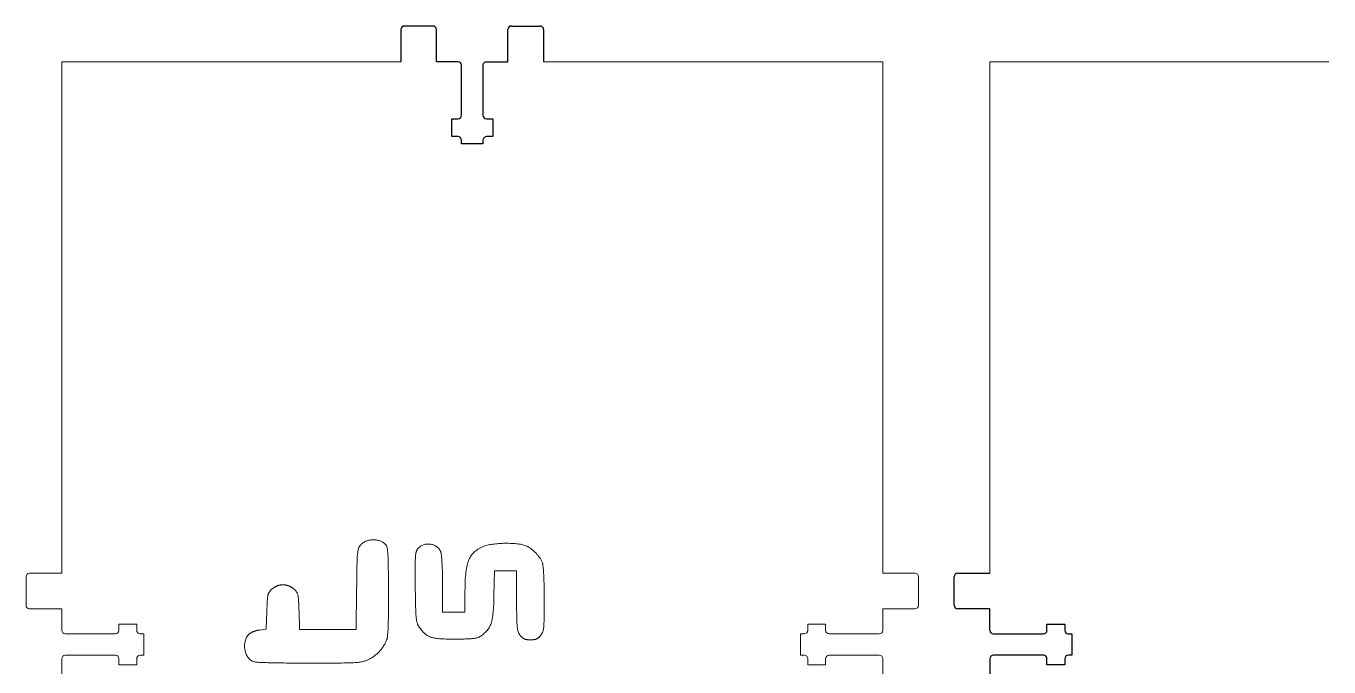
# Model space of a CAD drawing. Header units: millimetres. Extents: x -3 to 1890, y 0 to 300.
# Drawn here: x -2.5 to 180, y 207.7 to 297.5 of the extents above; entities that cross this region are included whole.
import ezdxf

# ---------------------------------------------------------------- set-up
doc = ezdxf.new("R2010")
doc.units = ezdxf.units.MM
doc.layers.get('0').update_dxf_attribs({"linetype": 'CONTINUOUS', "lineweight": 25, "true_color": 0x000000})
doc.layers.add('Etch', color=1, linetype='CONTINUOUS', lineweight=0, true_color=0xff0000)
doc.layers.add('Front', color=7, linetype='CONTINUOUS', lineweight=0, true_color=0x000000)

# ---------------------------------------------------------------- blocks, each defined once
blk = doc.blocks.new('tabs-with-bolt-20')
for p, q in [((-1.5, 11.5), (1.5, 11.5)), ((-1.5, 11), (-1.5, 11.5)), ((1.5, 11.5), (1.5, 11)), ((-2.86, 10.5), (-2, 10.5)), ((-2.86, 8), (-2.86, 10.5)), ((2, 10.5), (2.86, 10.5)), ((2.86, 10.5), (2.86, 8)), ((-2, 8), (-2.86, 8)), ((-1.5, 0.5), (-1.5, 7.5)), ((1.5, 7.5), (1.5, 0.5)), ((2.86, 8), (2, 8)), ((-10, -4.5), (-10, 0)), ((-5, 0), (-5, -4.5)), ((-2, 0), (-5, 0)), ((2, 0), (5, 0)), ((5, 0), (5, -4.5)), ((10, -4.5), (10, 0)), ((-5.5, -5), (-9.5, -5)), ((5.5, -5), (9.5, -5))]:
    blk.add_line(p, q)
for centre, start, end in [((-2, 11), 270, 0), ((2, 11), 180, 270), ((-2, 7.5), 360, 90), ((2, 7.5), 90, 180), ((-2, 0.5), 270, 0), ((2, 0.5), 180, 270), ((-9.5, -4.5), 180, 270), ((-5.5, -4.5), 270, 0), ((5.5, -4.5), 180, 270), ((9.5, -4.5), 270, 0)]:
    blk.add_arc(centre, 0.5, start, end)

msp = doc.modelspace()

# ---------------------------------------------------------------- linework, layer by layer
for p, q in [((128, 220.83), (132.5, 220.83)), ((127.5, 216.33), (127.5, 220.33)), ((132.5, 215.83), (128, 215.83)), ((132.5, 212.83), (132.5, 215.83)), ((140.5, 213.69), (143, 213.69)), ((140.5, 212.83), (140.5, 213.69)), ((143, 213.69), (143, 212.83)), ((133, 212.33), (140, 212.33)), ((143.5, 212.33), (144, 212.33)), ((144, 212.33), (144, 209.33)), ((132.5, 208.83), (132.5, 205.83)), ((140, 209.33), (133, 209.33)), ((140.5, 207.97), (140.5, 208.83)), ((143, 208.83), (143, 207.97)), ((144, 209.33), (143.5, 209.33)), ((143, 207.97), (140.5, 207.97))]:
    msp.add_line(p, q)
for centre, start, end in [((128, 220.33), 90, 180), ((128, 216.33), 180, 270), ((133, 212.83), 180, 270), ((140, 212.83), 270, 0), ((143.5, 212.83), 180, 270), ((133, 208.83), 90, 180), ((140, 208.83), 0, 90), ((143.5, 208.83), 90, 180)]:
    msp.add_arc(centre, 0.5, start, end)
at = {"layer": 'Etch'}
for p, q in [((44.14, 224.47), (44.18, 224.54)), ((44.18, 224.54), (44.22, 224.59)), ((44.22, 224.59), (44.26, 224.65)), ((44.26, 224.65), (44.3, 224.71)), ((44.3, 224.71), (44.35, 224.76)), ((44.35, 224.76), (44.4, 224.82)), ((44.4, 224.82), (44.46, 224.88)), ((44.46, 224.88), (44.53, 224.95)), ((44.53, 224.95), (44.61, 225.02)), ((44.61, 225.02), (44.69, 225.08)), ((44.69, 225.08), (44.78, 225.14)), ((44.78, 225.14), (44.87, 225.2)), ((44.87, 225.2), (44.97, 225.25)), ((44.97, 225.25), (45.07, 225.3)), ((45.07, 225.3), (45.17, 225.34)), ((45.17, 225.34), (45.28, 225.38)), ((45.28, 225.38), (45.38, 225.41)), ((45.38, 225.41), (45.49, 225.44)), ((45.49, 225.44), (45.6, 225.47)), ((45.6, 225.47), (45.72, 225.48)), ((45.72, 225.48), (45.83, 225.5)), ((45.83, 225.5), (45.95, 225.51)), ((45.95, 225.51), (46.06, 225.52)), ((46.06, 225.52), (46.18, 225.52)), ((46.18, 225.52), (46.29, 225.51)), ((46.29, 225.51), (46.41, 225.51)), ((46.41, 225.51), (46.52, 225.49)), ((46.52, 225.49), (46.64, 225.48)), ((46.64, 225.48), (46.75, 225.45)), ((46.75, 225.45), (46.86, 225.43)), ((46.86, 225.43), (46.97, 225.39)), ((46.97, 225.39), (47.08, 225.36)), ((47.08, 225.36), (47.18, 225.32)), ((47.18, 225.32), (47.28, 225.27)), ((47.28, 225.27), (47.38, 225.22)), ((47.38, 225.22), (47.47, 225.16)), ((47.47, 225.16), (47.56, 225.1)), ((47.56, 225.1), (47.65, 225.04)), ((47.65, 225.04), (47.7, 224.99)), ((47.7, 224.99), (47.75, 224.95)), ((47.75, 224.95), (47.8, 224.91)), ((47.8, 224.91), (47.84, 224.87)), ((47.84, 224.87), (47.88, 224.82)), ((47.88, 224.82), (47.92, 224.77)), ((47.92, 224.77), (47.96, 224.72)), ((47.96, 224.72), (47.99, 224.66)), ((47.99, 224.66), (48.02, 224.59)), ((48.02, 224.59), (48.04, 224.51)), ((48.04, 224.51), (48.07, 224.42)), ((52.55, 224.45), (52.64, 224.53)), ((52.64, 224.53), (52.74, 224.61)), ((52.74, 224.61), (52.85, 224.67)), ((52.85, 224.67), (52.96, 224.73)), ((52.96, 224.73), (53.07, 224.78)), ((53.07, 224.78), (53.19, 224.82)), ((53.19, 224.82), (53.31, 224.86)), ((53.31, 224.86), (53.43, 224.88)), ((53.43, 224.88), (53.55, 224.9)), ((53.55, 224.9), (53.68, 224.91)), ((53.68, 224.91), (53.81, 224.92)), ((53.81, 224.92), (53.93, 224.92)), ((53.93, 224.92), (54.06, 224.91)), ((54.06, 224.91), (54.18, 224.89)), ((54.18, 224.89), (54.31, 224.86)), ((54.31, 224.86), (54.43, 224.83)), ((54.43, 224.83), (54.55, 224.79)), ((54.55, 224.79), (54.67, 224.75)), ((54.67, 224.75), (54.78, 224.69)), ((54.78, 224.69), (54.89, 224.63)), ((54.89, 224.63), (55, 224.57)), ((55, 224.57), (55.1, 224.49)), ((55.1, 224.49), (55.19, 224.41)), ((61.32, 224.47), (61.51, 224.56)), ((61.51, 224.56), (61.63, 224.61)), ((61.63, 224.61), (61.77, 224.66)), ((61.77, 224.66), (61.92, 224.71)), ((61.92, 224.71), (62.09, 224.75)), ((62.09, 224.75), (62.26, 224.79)), ((62.26, 224.79), (62.44, 224.83)), ((62.44, 224.83), (62.64, 224.86)), ((62.64, 224.86), (62.84, 224.89)), ((62.84, 224.89), (63.05, 224.92)), ((63.05, 224.92), (63.26, 224.94)), ((63.26, 224.94), (63.48, 224.96)), ((63.48, 224.96), (63.71, 224.98)), ((63.71, 224.98), (63.94, 225)), ((63.94, 225), (64.17, 225.01)), ((64.17, 225.01), (64.4, 225.02)), ((64.4, 225.02), (64.63, 225.02)), ((64.63, 225.02), (64.86, 225.02)), ((64.86, 225.02), (65.09, 225.02)), ((65.09, 225.02), (65.32, 225.01)), ((65.32, 225.01), (65.54, 225.01)), ((65.54, 225.01), (65.76, 224.99)), ((65.76, 224.99), (65.98, 224.98)), ((65.98, 224.98), (66.18, 224.96)), ((66.18, 224.96), (66.38, 224.94)), ((66.38, 224.94), (66.58, 224.91)), ((66.58, 224.91), (66.76, 224.88)), ((66.76, 224.88), (66.93, 224.85)), ((66.93, 224.85), (67.09, 224.81)), ((67.09, 224.81), (67.24, 224.77)), ((67.24, 224.77), (67.38, 224.73)), ((67.38, 224.73), (67.5, 224.68)), ((67.5, 224.68), (67.59, 224.64)), ((67.59, 224.64), (67.68, 224.6)), ((67.68, 224.6), (67.77, 224.55)), ((67.77, 224.55), (67.87, 224.5)), ((67.87, 224.5), (67.96, 224.44)), ((43.87, 222.49), (43.88, 222.74)), ((43.88, 222.74), (43.89, 222.97)), ((43.89, 222.97), (43.9, 223.17)), ((43.9, 223.17), (43.91, 223.36)), ((43.91, 223.36), (43.93, 223.53)), ((43.93, 223.53), (43.95, 223.68)), ((43.95, 223.68), (43.96, 223.82)), ((43.96, 223.82), (43.98, 223.94)), ((43.98, 223.94), (44, 224.06)), ((44, 224.06), (44.03, 224.16)), ((44.03, 224.16), (44.05, 224.25)), ((44.05, 224.25), (44.08, 224.33)), ((44.08, 224.33), (44.11, 224.4)), ((44.11, 224.4), (44.14, 224.47)), ((48.07, 224.42), (48.09, 224.33)), ((48.09, 224.33), (48.11, 224.21)), ((48.11, 224.21), (48.13, 224.09)), ((48.13, 224.09), (48.15, 223.94)), ((48.15, 223.94), (48.16, 223.78)), ((48.16, 223.78), (48.18, 223.61)), ((48.18, 223.61), (48.19, 223.41)), ((48.19, 223.41), (48.2, 223.19)), ((48.2, 223.19), (48.21, 222.95)), ((48.21, 222.95), (48.22, 222.69)), ((48.22, 222.69), (48.22, 222.4)), ((52.01, 222.55), (52.02, 222.71)), ((52.02, 222.71), (52.03, 222.86)), ((52.03, 223.01), (52.05, 223.14)), ((52.03, 222.86), (52.03, 223.01)), ((52.05, 223.14), (52.06, 223.26)), ((52.06, 223.26), (52.07, 223.38)), ((52.07, 223.38), (52.08, 223.48)), ((52.08, 223.48), (52.1, 223.58)), ((52.1, 223.58), (52.12, 223.67)), ((52.12, 223.67), (52.13, 223.75)), ((52.13, 223.75), (52.15, 223.82)), ((52.15, 223.82), (52.17, 223.89)), ((52.17, 223.89), (52.2, 223.95)), ((52.2, 223.95), (52.22, 224.01)), ((52.22, 224.01), (52.25, 224.07)), ((52.25, 224.07), (52.27, 224.11)), ((52.27, 224.11), (52.3, 224.16)), ((52.3, 224.16), (52.38, 224.27)), ((52.38, 224.27), (52.46, 224.36)), ((52.46, 224.36), (52.55, 224.45)), ((55.19, 224.41), (55.28, 224.32)), ((55.28, 224.32), (55.36, 224.23)), ((55.36, 224.23), (55.43, 224.12)), ((55.43, 224.12), (55.5, 224.02)), ((55.5, 224.02), (55.56, 223.9)), ((55.56, 223.9), (55.58, 223.86)), ((55.58, 223.86), (55.59, 223.81)), ((55.59, 223.81), (55.61, 223.75)), ((55.61, 223.75), (55.62, 223.69)), ((55.62, 223.69), (55.64, 223.62)), ((55.64, 223.62), (55.65, 223.53)), ((55.65, 223.53), (55.66, 223.45)), ((55.66, 223.45), (55.68, 223.35)), ((55.68, 223.35), (55.69, 223.24)), ((55.69, 223.24), (55.7, 223.13)), ((55.7, 223.13), (55.71, 223.01)), ((55.71, 223.01), (55.72, 222.89)), ((55.72, 222.89), (55.73, 222.75)), ((55.73, 222.75), (55.74, 222.61)), ((59.46, 222.54), (59.53, 222.72)), ((59.53, 222.72), (59.61, 222.89)), ((59.61, 222.89), (59.69, 223.05)), ((59.69, 223.05), (59.79, 223.21)), ((59.79, 223.21), (59.89, 223.35)), ((59.89, 223.35), (59.99, 223.49)), ((59.99, 223.49), (60.11, 223.62)), ((60.11, 223.62), (60.23, 223.74)), ((60.23, 223.74), (60.36, 223.86)), ((60.36, 223.86), (60.5, 223.97)), ((60.5, 223.97), (60.65, 224.08)), ((60.65, 224.08), (60.8, 224.18)), ((60.8, 224.18), (60.96, 224.28)), ((60.96, 224.28), (61.14, 224.38)), ((61.14, 224.38), (61.32, 224.47)), ((67.96, 224.44), (68.05, 224.38)), ((68.05, 224.38), (68.14, 224.32)), ((68.14, 224.32), (68.23, 224.25)), ((68.23, 224.25), (68.32, 224.18)), ((68.32, 224.18), (68.41, 224.11)), ((68.41, 224.11), (68.5, 224.04)), ((68.5, 224.04), (68.59, 223.96)), ((68.59, 223.96), (68.68, 223.88)), ((68.68, 223.88), (68.76, 223.8)), ((68.76, 223.8), (68.84, 223.72)), ((68.84, 223.72), (68.93, 223.64)), ((68.93, 223.64), (69.01, 223.55)), ((69.01, 223.55), (69.08, 223.46)), ((69.08, 223.46), (69.16, 223.38)), ((69.16, 223.38), (69.23, 223.29)), ((69.23, 223.29), (69.3, 223.2)), ((69.3, 223.2), (69.37, 223.1)), ((69.37, 223.1), (69.44, 223.01)), ((69.44, 223.01), (69.5, 222.92)), ((69.5, 222.92), (69.56, 222.83)), ((69.56, 222.83), (69.61, 222.74)), ((69.61, 222.74), (69.66, 222.65)), ((43.82, 220.5), (43.83, 220.9)), ((43.83, 220.9), (43.84, 221.27)), ((43.84, 221.61), (43.85, 221.93)), ((43.84, 221.27), (43.84, 221.61)), ((43.85, 221.93), (43.86, 222.22)), ((43.86, 222.22), (43.87, 222.49)), ((48.22, 222.4), (48.23, 222.08)), ((48.23, 222.08), (48.24, 221.74)), ((48.24, 221.74), (48.24, 221.37)), ((48.24, 221.37), (48.25, 220.96)), ((48.25, 220.96), (48.25, 220.53)), ((51.99, 221.76), (52, 221.98)), ((51.99, 221.54), (51.99, 221.76)), ((51.99, 221.29), (51.99, 221.54)), ((51.99, 221.04), (51.99, 221.29)), ((51.99, 220.76), (51.99, 221.04)), ((52, 222.37), (52.01, 222.55)), ((52, 222.18), (52, 222.37)), ((52, 221.98), (52, 222.18)), ((55.74, 222.61), (55.75, 222.47)), ((55.75, 222.47), (55.76, 222.31)), ((55.76, 222.31), (55.77, 222.15)), ((55.77, 222.15), (55.78, 221.99)), ((55.78, 221.99), (55.79, 221.81)), ((55.79, 221.81), (55.79, 221.64)), ((55.79, 221.64), (55.8, 221.45)), ((55.8, 221.45), (55.81, 221.26)), ((55.81, 221.26), (55.81, 221.07)), ((55.81, 221.07), (55.82, 220.87)), ((55.82, 220.87), (55.82, 220.66)), ((59.08, 220.69), (59.11, 220.96)), ((59.11, 220.96), (59.14, 221.23)), ((59.14, 221.23), (59.18, 221.47)), ((59.18, 221.47), (59.22, 221.71)), ((59.22, 221.71), (59.27, 221.94)), ((59.27, 221.94), (59.33, 222.15)), ((59.33, 222.15), (59.39, 222.35)), ((59.39, 222.35), (59.46, 222.54)), ((63.13, 221.15), (63.04, 217.71)), ((64.68, 221.15), (63.13, 221.15)), ((66.22, 221.15), (64.68, 221.15)), ((66.22, 216.95), (66.22, 221.15)), ((69.66, 222.65), (69.71, 222.55)), ((69.71, 222.55), (69.75, 222.46)), ((69.75, 222.46), (69.79, 222.37)), ((69.79, 222.37), (69.83, 222.28)), ((69.83, 222.28), (69.85, 222.24)), ((69.85, 222.24), (69.86, 222.18)), ((69.86, 222.18), (69.87, 222.12)), ((69.87, 222.12), (69.89, 222.04)), ((69.89, 222.04), (69.9, 221.96)), ((69.9, 221.96), (69.91, 221.86)), ((69.91, 221.86), (69.92, 221.76)), ((69.92, 221.76), (69.94, 221.65)), ((69.94, 221.65), (69.95, 221.52)), ((69.95, 221.52), (69.96, 221.39)), ((69.96, 221.39), (69.97, 221.26)), ((69.97, 221.26), (69.98, 221.11)), ((69.98, 221.11), (69.99, 220.95)), ((69.99, 220.95), (70, 220.79)), ((32.53, 218.99), (32.58, 219.01)), ((32.58, 219.01), (32.63, 219.03)), ((32.63, 219.03), (32.68, 219.05)), ((32.68, 219.05), (32.72, 219.07)), ((32.72, 219.07), (32.77, 219.09)), ((32.77, 219.09), (32.82, 219.11)), ((32.82, 219.11), (32.87, 219.12)), ((32.87, 219.12), (32.93, 219.14)), ((32.93, 219.14), (32.98, 219.15)), ((32.98, 219.15), (33.03, 219.16)), ((33.03, 219.16), (33.08, 219.17)), ((33.08, 219.17), (33.13, 219.18)), ((33.13, 219.18), (33.18, 219.19)), ((33.18, 219.19), (33.23, 219.2)), ((33.23, 219.2), (33.28, 219.21)), ((33.28, 219.21), (33.33, 219.21)), ((33.33, 219.21), (33.38, 219.21)), ((33.38, 219.21), (33.43, 219.22)), ((33.43, 219.22), (33.48, 219.22)), ((33.48, 219.22), (33.53, 219.22)), ((33.53, 219.22), (33.58, 219.21)), ((33.58, 219.21), (33.63, 219.21)), ((33.63, 219.21), (33.68, 219.21)), ((33.68, 219.21), (33.73, 219.2)), ((33.73, 219.2), (33.78, 219.19)), ((33.78, 219.19), (33.84, 219.18)), ((33.84, 219.18), (33.89, 219.17)), ((33.89, 219.17), (33.94, 219.16)), ((33.94, 219.16), (33.99, 219.15)), ((33.99, 219.15), (34.04, 219.14)), ((34.04, 219.14), (34.09, 219.12)), ((34.09, 219.12), (34.14, 219.11)), ((34.14, 219.11), (34.19, 219.09)), ((34.19, 219.09), (34.24, 219.07)), ((34.24, 219.07), (34.29, 219.05)), ((34.29, 219.05), (34.34, 219.03)), ((34.34, 219.03), (34.39, 219.01)), ((34.39, 219.01), (34.43, 218.99)), ((43.8, 218.59), (43.81, 219.12)), ((43.81, 219.61), (43.82, 220.07)), ((43.81, 219.12), (43.81, 219.61)), ((43.82, 220.07), (43.82, 220.5)), ((48.25, 220.53), (48.26, 220.06)), ((48.26, 220.06), (48.26, 219.56)), ((48.26, 219.56), (48.26, 219.03)), ((48.26, 219.03), (48.27, 218.45)), ((51.99, 220.47), (51.99, 220.76)), ((51.99, 220.17), (51.99, 220.47)), ((52, 219.84), (51.99, 220.17)), ((52, 219.5), (52, 219.84)), ((52.01, 219.15), (52, 219.5)), ((52.01, 218.77), (52.01, 219.15)), ((55.82, 220.66), (55.82, 220.45)), ((55.82, 220.45), (55.83, 220.24)), ((55.83, 220.24), (55.83, 220.01)), ((55.83, 220.01), (55.83, 219.79)), ((55.83, 219.79), (55.83, 219.56)), ((55.83, 219.56), (55.83, 219.33)), ((55.83, 219.33), (55.83, 215.35)), ((58.99, 219.07), (59, 219.43)), ((58.99, 218.7), (58.99, 219.07)), ((59, 219.43), (59.02, 219.76)), ((59.02, 219.76), (59.03, 220.09)), ((59.03, 220.09), (59.05, 220.39)), ((59.05, 220.39), (59.08, 220.69)), ((70, 220.79), (70.01, 220.62)), ((70.01, 220.62), (70.02, 220.45)), ((70.02, 220.45), (70.03, 220.26)), ((70.03, 220.26), (70.04, 220.07)), ((70.04, 220.07), (70.04, 219.88)), ((70.04, 219.88), (70.05, 219.68)), ((70.05, 219.68), (70.06, 219.47)), ((70.06, 219.47), (70.06, 219.26)), ((70.06, 219.26), (70.07, 219.05)), ((70.07, 219.05), (70.07, 218.83)), ((31.3, 217.12), (31.31, 217.24)), ((31.31, 217.24), (31.32, 217.36)), ((31.32, 217.36), (31.33, 217.46)), ((31.33, 217.46), (31.35, 217.56)), ((31.35, 217.56), (31.36, 217.65)), ((31.36, 217.65), (31.38, 217.74)), ((31.38, 217.74), (31.4, 217.82)), ((31.4, 217.82), (31.42, 217.89)), ((31.42, 217.89), (31.44, 217.96)), ((31.44, 217.96), (31.47, 218.02)), ((31.47, 218.02), (31.5, 218.08)), ((31.5, 218.08), (31.53, 218.14)), ((31.53, 218.14), (31.56, 218.19)), ((31.56, 218.19), (31.59, 218.24)), ((31.59, 218.24), (31.63, 218.29)), ((31.63, 218.29), (31.67, 218.34)), ((31.67, 218.34), (31.72, 218.39)), ((31.72, 218.39), (31.76, 218.43)), ((31.76, 218.43), (31.81, 218.48)), ((31.81, 218.48), (31.87, 218.53)), ((31.87, 218.53), (31.92, 218.58)), ((31.92, 218.58), (31.98, 218.63)), ((31.98, 218.63), (32.03, 218.67)), ((32.03, 218.67), (32.07, 218.7)), ((32.07, 218.7), (32.11, 218.74)), ((32.11, 218.74), (32.16, 218.77)), ((32.16, 218.77), (32.2, 218.8)), ((32.2, 218.8), (32.25, 218.83)), ((32.25, 218.83), (32.29, 218.86)), ((32.29, 218.86), (32.34, 218.89)), ((32.34, 218.89), (32.39, 218.91)), ((32.39, 218.91), (32.43, 218.94)), ((32.43, 218.94), (32.48, 218.96)), ((32.48, 218.96), (32.53, 218.99)), ((34.43, 218.99), (34.48, 218.96)), ((34.48, 218.96), (34.53, 218.94)), ((34.53, 218.94), (34.58, 218.91)), ((34.58, 218.91), (34.62, 218.89)), ((34.62, 218.89), (34.67, 218.86)), ((34.67, 218.86), (34.72, 218.83)), ((34.72, 218.83), (34.76, 218.8)), ((34.76, 218.8), (34.81, 218.77)), ((34.81, 218.77), (34.85, 218.74)), ((34.85, 218.74), (34.89, 218.7)), ((34.89, 218.7), (34.94, 218.67)), ((34.94, 218.67), (34.98, 218.63)), ((34.98, 218.63), (35.04, 218.58)), ((35.04, 218.58), (35.1, 218.53)), ((35.1, 218.53), (35.15, 218.48)), ((35.15, 218.48), (35.2, 218.43)), ((35.2, 218.43), (35.25, 218.39)), ((35.25, 218.39), (35.29, 218.34)), ((35.29, 218.34), (35.33, 218.29)), ((35.33, 218.29), (35.37, 218.24)), ((35.37, 218.24), (35.4, 218.19)), ((35.4, 218.19), (35.44, 218.14)), ((35.44, 218.14), (35.47, 218.08)), ((35.47, 218.08), (35.49, 218.02)), ((35.49, 218.02), (35.52, 217.96)), ((35.52, 217.96), (35.54, 217.89)), ((35.54, 217.89), (35.56, 217.81)), ((35.56, 217.81), (35.58, 217.73)), ((35.58, 217.73), (35.6, 217.65)), ((35.6, 217.65), (35.62, 217.56)), ((35.62, 217.56), (35.63, 217.46)), ((35.63, 217.46), (35.64, 217.35)), ((35.64, 217.35), (35.65, 217.24)), ((35.65, 217.24), (35.67, 217.11)), ((43.73, 212.93), (43.8, 218.59)), ((48.27, 218.45), (48.27, 218.08)), ((48.27, 218.08), (48.27, 217.72)), ((48.27, 217.72), (48.27, 217.37)), ((48.27, 217.37), (48.27, 217.02)), ((52.02, 218.35), (52.01, 218.77)), ((52.03, 217.96), (52.02, 218.35)), ((52.03, 217.59), (52.03, 217.96)), ((52.04, 217.24), (52.03, 217.59)), ((52.05, 216.92), (52.04, 217.24)), ((58.97, 215.35), (58.98, 218.31)), ((58.98, 218.31), (58.99, 218.7)), ((63.04, 217.35), (63.02, 217.01)), ((63.04, 217.71), (63.04, 217.35)), ((70.07, 218.83), (70.08, 218.6)), ((70.08, 218.6), (70.08, 218.37)), ((70.08, 218.37), (70.08, 218.14)), ((70.08, 218.14), (70.08, 217.9)), ((70.08, 217.9), (70.09, 217.67)), ((70.09, 217.67), (70.09, 217.42)), ((70.09, 217.42), (70.09, 217.18)), ((70.09, 217.18), (70.09, 216.79)), ((31.14, 212.99), (31.23, 215.52)), ((31.23, 215.75), (31.24, 215.96)), ((31.23, 215.52), (31.23, 215.75)), ((31.24, 215.96), (31.25, 216.16)), ((31.25, 216.35), (31.26, 216.53)), ((31.25, 216.16), (31.25, 216.35)), ((31.26, 216.53), (31.27, 216.69)), ((31.27, 216.69), (31.28, 216.84)), ((31.28, 216.84), (31.29, 216.99)), ((31.29, 216.99), (31.3, 217.12)), ((35.67, 217.11), (35.68, 216.98)), ((35.68, 216.98), (35.68, 216.83)), ((35.68, 216.83), (35.69, 216.68)), ((35.69, 216.68), (35.7, 216.51)), ((35.7, 216.51), (35.71, 216.33)), ((35.71, 216.33), (35.72, 216.14)), ((35.72, 216.14), (35.72, 215.94)), ((35.72, 215.94), (35.73, 215.72)), ((35.73, 215.72), (35.74, 215.49)), ((35.74, 215.49), (35.82, 212.93)), ((48.27, 215.44), (48.26, 215.15)), ((48.27, 217.02), (48.27, 216.69)), ((48.27, 216.69), (48.27, 216.36)), ((48.27, 216.36), (48.27, 216.05)), ((48.27, 216.05), (48.27, 215.74)), ((48.27, 215.74), (48.27, 215.44)), ((52.05, 216.61), (52.05, 216.92)), ((52.06, 216.32), (52.05, 216.61)), ((52.07, 216.06), (52.06, 216.32)), ((52.08, 215.81), (52.07, 216.06)), ((52.09, 215.58), (52.08, 215.81)), ((52.1, 215.36), (52.09, 215.58)), ((52.11, 215.17), (52.1, 215.36)), ((55.83, 215.35), (57.4, 215.35)), ((57.4, 215.35), (58.97, 215.35)), ((62.94, 215.57), (62.92, 215.33)), ((62.96, 215.83), (62.94, 215.57)), ((62.98, 216.1), (62.96, 215.83)), ((63, 216.39), (62.98, 216.1)), ((63.01, 216.69), (63, 216.39)), ((63.02, 217.01), (63.01, 216.69)), ((66.22, 216.59), (66.22, 216.95)), ((66.22, 216.25), (66.22, 216.59)), ((66.22, 215.92), (66.22, 216.25)), ((66.22, 215.62), (66.22, 215.92)), ((66.23, 215.34), (66.22, 215.62)), ((70.09, 215.77), (70.08, 215.47)), ((70.08, 215.47), (70.08, 215.19)), ((70.09, 216.79), (70.09, 216.43)), ((70.09, 216.43), (70.09, 216.09)), ((70.09, 216.09), (70.09, 215.77)), ((48.23, 213.64), (48.22, 213.42)), ((48.24, 213.86), (48.23, 213.64)), ((48.25, 214.35), (48.24, 214.1)), ((48.24, 214.1), (48.24, 213.86)), ((48.26, 214.61), (48.25, 214.35)), ((48.26, 215.15), (48.26, 214.87)), ((48.26, 214.87), (48.26, 214.61)), ((52.12, 214.98), (52.11, 215.17)), ((52.13, 214.81), (52.12, 214.98)), ((52.15, 214.66), (52.13, 214.81)), ((52.16, 214.51), (52.15, 214.66)), ((52.18, 214.38), (52.16, 214.51)), ((52.19, 214.26), (52.18, 214.38)), ((52.21, 214.15), (52.19, 214.26)), ((52.23, 214.04), (52.21, 214.15)), ((52.26, 213.95), (52.23, 214.04)), ((52.28, 213.86), (52.26, 213.95)), ((52.31, 213.78), (52.28, 213.86)), ((52.33, 213.71), (52.31, 213.78)), ((52.36, 213.64), (52.33, 213.71)), ((52.39, 213.57), (52.36, 213.64)), ((52.43, 213.51), (52.39, 213.57)), ((62.59, 213.66), (62.53, 213.52)), ((62.64, 213.81), (62.59, 213.66)), ((62.69, 213.96), (62.64, 213.81)), ((62.73, 214.13), (62.69, 213.96)), ((62.77, 214.3), (62.73, 214.13)), ((62.81, 214.48), (62.77, 214.3)), ((62.84, 214.68), (62.81, 214.48)), ((62.87, 214.88), (62.84, 214.68)), ((62.9, 215.1), (62.87, 214.88)), ((62.92, 215.33), (62.9, 215.1)), ((66.23, 215.07), (66.23, 215.34)), ((66.23, 214.82), (66.23, 215.07)), ((66.24, 214.59), (66.23, 214.82)), ((66.24, 214.37), (66.24, 214.59)), ((66.25, 214.17), (66.24, 214.37)), ((66.25, 213.98), (66.25, 214.17)), ((66.26, 213.81), (66.25, 213.98)), ((66.27, 213.65), (66.26, 213.81)), ((66.28, 213.5), (66.27, 213.65)), ((70.03, 213.54), (70.02, 213.4)), ((70.04, 213.7), (70.03, 213.54)), ((70.05, 213.86), (70.04, 213.7)), ((70.06, 214.04), (70.05, 213.86)), ((70.07, 214.45), (70.06, 214.24)), ((70.06, 214.24), (70.06, 214.04)), ((70.08, 214.92), (70.07, 214.68)), ((70.07, 214.68), (70.07, 214.45)), ((70.08, 215.19), (70.08, 214.92)), ((28.27, 211.58), (28.33, 211.72)), ((28.33, 211.72), (28.4, 211.86)), ((28.4, 211.86), (28.47, 211.98)), ((28.47, 211.98), (28.56, 212.1)), ((28.56, 212.1), (28.65, 212.21)), ((28.65, 212.21), (28.76, 212.32)), ((28.76, 212.32), (28.78, 212.34)), ((28.78, 212.34), (28.81, 212.36)), ((28.81, 212.36), (28.84, 212.38)), ((28.84, 212.38), (28.87, 212.41)), ((28.87, 212.41), (28.91, 212.43)), ((28.91, 212.43), (28.94, 212.45)), ((28.94, 212.45), (28.98, 212.47)), ((28.98, 212.47), (29.02, 212.49)), ((29.02, 212.49), (29.06, 212.52)), ((29.06, 212.52), (29.1, 212.54)), ((29.1, 212.54), (29.15, 212.56)), ((29.15, 212.56), (29.19, 212.58)), ((29.19, 212.58), (29.24, 212.6)), ((29.24, 212.6), (29.29, 212.62)), ((29.29, 212.62), (29.34, 212.64)), ((29.34, 212.64), (29.39, 212.66)), ((29.39, 212.66), (29.44, 212.68)), ((29.44, 212.68), (29.49, 212.7)), ((29.49, 212.7), (29.54, 212.71)), ((29.54, 212.71), (29.6, 212.73)), ((29.6, 212.73), (29.65, 212.75)), ((29.65, 212.75), (29.7, 212.76)), ((29.7, 212.76), (29.76, 212.78)), ((29.76, 212.78), (29.81, 212.79)), ((29.81, 212.79), (29.86, 212.8)), ((29.86, 212.8), (29.92, 212.82)), ((29.92, 212.82), (29.97, 212.83)), ((29.97, 212.83), (30.02, 212.84)), ((30.02, 212.84), (30.08, 212.85)), ((30.08, 212.85), (30.13, 212.86)), ((30.13, 212.86), (30.18, 212.86)), ((30.18, 212.86), (31.14, 212.99)), ((35.82, 212.93), (39.77, 212.93)), ((39.77, 212.93), (43.73, 212.93)), ((48.09, 211.72), (48.07, 211.66)), ((48.1, 211.8), (48.09, 211.72)), ((48.12, 211.88), (48.1, 211.8)), ((48.13, 211.98), (48.12, 211.88)), ((48.14, 212.1), (48.13, 211.98)), ((48.15, 212.22), (48.14, 212.1)), ((48.17, 212.36), (48.15, 212.22)), ((48.18, 212.51), (48.17, 212.36)), ((48.19, 212.67), (48.18, 212.51)), ((48.2, 212.84), (48.19, 212.67)), ((48.21, 213.02), (48.2, 212.84)), ((48.22, 213.22), (48.21, 213.02)), ((48.22, 213.42), (48.22, 213.22)), ((52.46, 213.44), (52.43, 213.51)), ((52.5, 213.39), (52.46, 213.44)), ((52.54, 213.33), (52.5, 213.39)), ((52.58, 213.27), (52.54, 213.33)), ((52.69, 213.12), (52.58, 213.27)), ((52.8, 212.99), (52.69, 213.12)), ((52.9, 212.86), (52.8, 212.99)), ((53, 212.74), (52.9, 212.86)), ((53.09, 212.63), (53, 212.74)), ((53.19, 212.53), (53.09, 212.63)), ((53.29, 212.43), (53.19, 212.53)), ((53.39, 212.34), (53.29, 212.43)), ((53.48, 212.26), (53.39, 212.34)), ((53.58, 212.18), (53.48, 212.26)), ((53.69, 212.11), (53.58, 212.18)), ((53.8, 212.05), (53.69, 212.11)), ((53.91, 211.99), (53.8, 212.05)), ((54.02, 211.94), (53.91, 211.99)), ((54.15, 211.89), (54.02, 211.94)), ((54.28, 211.84), (54.15, 211.89)), ((54.41, 211.8), (54.28, 211.84)), ((54.56, 211.77), (54.41, 211.8)), ((54.71, 211.74), (54.56, 211.77)), ((54.88, 211.71), (54.71, 211.74)), ((55.05, 211.69), (54.88, 211.71)), ((60.38, 211.71), (60.28, 211.7)), ((60.46, 211.73), (60.38, 211.71)), ((60.55, 211.75), (60.46, 211.73)), ((60.63, 211.77), (60.55, 211.75)), ((60.7, 211.79), (60.63, 211.77)), ((60.77, 211.81), (60.7, 211.79)), ((60.84, 211.84), (60.77, 211.81)), ((60.9, 211.86), (60.84, 211.84)), ((60.96, 211.89), (60.9, 211.86)), ((61.02, 211.92), (60.96, 211.89)), ((61.08, 211.96), (61.02, 211.92)), ((61.14, 211.99), (61.08, 211.96)), ((61.2, 212.03), (61.14, 211.99)), ((61.25, 212.07), (61.2, 212.03)), ((61.31, 212.11), (61.25, 212.07)), ((61.44, 212.21), (61.31, 212.11)), ((61.57, 212.31), (61.44, 212.21)), ((61.68, 212.41), (61.57, 212.31)), ((61.8, 212.51), (61.68, 212.41)), ((61.9, 212.61), (61.8, 212.51)), ((62, 212.71), (61.9, 212.61)), ((62.09, 212.82), (62, 212.71)), ((62.18, 212.92), (62.09, 212.82)), ((62.26, 213.03), (62.18, 212.92)), ((62.33, 213.15), (62.26, 213.03)), ((62.4, 213.27), (62.33, 213.15)), ((62.47, 213.39), (62.4, 213.27)), ((62.53, 213.52), (62.47, 213.39)), ((66.29, 213.37), (66.28, 213.5)), ((66.31, 213.24), (66.29, 213.37)), ((66.32, 213.13), (66.31, 213.24)), ((66.34, 213.02), (66.32, 213.13)), ((66.35, 212.92), (66.34, 213.02)), ((66.37, 212.83), (66.35, 212.92)), ((66.39, 212.75), (66.37, 212.83)), ((66.42, 212.67), (66.39, 212.75)), ((66.44, 212.6), (66.42, 212.67)), ((66.47, 212.53), (66.44, 212.6)), ((66.5, 212.46), (66.47, 212.53)), ((66.53, 212.4), (66.5, 212.46)), ((66.56, 212.35), (66.53, 212.4)), ((66.6, 212.29), (66.56, 212.35)), ((66.64, 212.23), (66.6, 212.29)), ((66.68, 212.18), (66.64, 212.23)), ((66.72, 212.12), (66.68, 212.18)), ((66.76, 212.07), (66.72, 212.12)), ((66.8, 212.03), (66.76, 212.07)), ((66.83, 211.99), (66.8, 212.03)), ((66.87, 211.95), (66.83, 211.99)), ((66.91, 211.91), (66.87, 211.95)), ((66.94, 211.87), (66.91, 211.91)), ((66.98, 211.84), (66.94, 211.87)), ((67.02, 211.81), (66.98, 211.84)), ((67.06, 211.78), (67.02, 211.81)), ((67.09, 211.75), (67.06, 211.78)), ((67.13, 211.72), (67.09, 211.75)), ((67.17, 211.69), (67.13, 211.72)), ((69.18, 211.72), (69.14, 211.69)), ((69.22, 211.75), (69.18, 211.72)), ((69.25, 211.78), (69.22, 211.75)), ((69.29, 211.81), (69.25, 211.78)), ((69.33, 211.84), (69.29, 211.81)), ((69.37, 211.87), (69.33, 211.84)), ((69.4, 211.91), (69.37, 211.87)), ((69.44, 211.95), (69.4, 211.91)), ((69.48, 211.99), (69.44, 211.95)), ((69.51, 212.03), (69.48, 211.99)), ((69.55, 212.07), (69.51, 212.03)), ((69.59, 212.12), (69.55, 212.07)), ((69.63, 212.18), (69.59, 212.12)), ((69.59, 212.12), (69.59, 212.12)), ((69.67, 212.23), (69.63, 212.18)), ((69.71, 212.29), (69.67, 212.23)), ((69.75, 212.35), (69.71, 212.29)), ((69.78, 212.41), (69.75, 212.35)), ((69.81, 212.47), (69.78, 212.41)), ((69.84, 212.53), (69.81, 212.47)), ((69.87, 212.6), (69.84, 212.53)), ((69.89, 212.67), (69.87, 212.6)), ((69.92, 212.75), (69.89, 212.67)), ((69.94, 212.84), (69.92, 212.75)), ((69.96, 212.93), (69.94, 212.84)), ((69.97, 213.04), (69.96, 212.93)), ((69.99, 213.15), (69.97, 213.04)), ((70.01, 213.27), (69.99, 213.15)), ((70.02, 213.4), (70.01, 213.27)), ((28.11, 210.67), (28.12, 210.83)), ((28.11, 210.52), (28.11, 210.67)), ((28.12, 210.36), (28.11, 210.52)), ((28.12, 210.83), (28.13, 210.99)), ((28.14, 210.2), (28.12, 210.36)), ((28.13, 210.99), (28.15, 211.14)), ((28.17, 210.05), (28.14, 210.2)), ((28.15, 211.14), (28.18, 211.29)), ((28.2, 209.89), (28.17, 210.05)), ((28.18, 211.29), (28.22, 211.44)), ((28.25, 209.74), (28.2, 209.89)), ((28.22, 211.44), (28.27, 211.58)), ((47.07, 209.96), (46.99, 209.86)), ((47.16, 210.05), (47.07, 209.96)), ((47.24, 210.15), (47.16, 210.05)), ((47.32, 210.26), (47.24, 210.15)), ((47.4, 210.36), (47.32, 210.26)), ((47.47, 210.46), (47.4, 210.36)), ((47.54, 210.57), (47.47, 210.46)), ((47.61, 210.68), (47.54, 210.57)), ((47.68, 210.79), (47.61, 210.68)), ((47.74, 210.9), (47.68, 210.79)), ((47.8, 211.02), (47.74, 210.9)), ((47.86, 211.13), (47.8, 211.02)), ((47.91, 211.25), (47.86, 211.13)), ((47.96, 211.37), (47.91, 211.25)), ((48.01, 211.49), (47.96, 211.37)), ((48.06, 211.61), (48.01, 211.49)), ((48.07, 211.66), (48.06, 211.61)), ((48.06, 211.61), (48.06, 211.61)), ((55.24, 211.67), (55.05, 211.69)), ((55.43, 211.65), (55.24, 211.67)), ((55.64, 211.64), (55.43, 211.65)), ((55.86, 211.63), (55.64, 211.64)), ((56.1, 211.62), (55.86, 211.63)), ((56.35, 211.61), (56.1, 211.62)), ((56.62, 211.61), (56.35, 211.61)), ((56.9, 211.61), (56.62, 211.61)), ((57.2, 211.61), (56.9, 211.61)), ((57.52, 211.61), (57.2, 211.61)), ((57.79, 211.61), (57.52, 211.61)), ((58.03, 211.61), (57.79, 211.61)), ((58.27, 211.61), (58.03, 211.61)), ((58.49, 211.61), (58.27, 211.61)), ((58.69, 211.61), (58.49, 211.61)), ((58.89, 211.61), (58.69, 211.61)), ((59.07, 211.62), (58.89, 211.61)), ((59.24, 211.62), (59.07, 211.62)), ((59.41, 211.63), (59.24, 211.62)), ((59.56, 211.63), (59.41, 211.63)), ((59.7, 211.64), (59.56, 211.63)), ((59.83, 211.65), (59.7, 211.64)), ((59.96, 211.66), (59.83, 211.65)), ((60.07, 211.67), (59.96, 211.66)), ((60.18, 211.68), (60.07, 211.67)), ((60.28, 211.7), (60.18, 211.68)), ((67.21, 211.67), (67.17, 211.69)), ((67.25, 211.65), (67.21, 211.67)), ((67.29, 211.63), (67.25, 211.65)), ((67.34, 211.61), (67.29, 211.63)), ((67.38, 211.59), (67.34, 211.61)), ((67.42, 211.58), (67.38, 211.59)), ((67.47, 211.56), (67.42, 211.58)), ((67.52, 211.55), (67.47, 211.56)), ((67.57, 211.54), (67.52, 211.55)), ((67.62, 211.53), (67.57, 211.54)), ((67.67, 211.52), (67.62, 211.53)), ((67.72, 211.51), (67.67, 211.52)), ((67.78, 211.5), (67.72, 211.51)), ((67.84, 211.5), (67.78, 211.5)), ((67.9, 211.49), (67.84, 211.5)), ((67.96, 211.49), (67.9, 211.49)), ((68.02, 211.49), (67.96, 211.49)), ((68.09, 211.48), (68.02, 211.49)), ((68.15, 211.48), (68.09, 211.48)), ((68.22, 211.48), (68.15, 211.48)), ((68.29, 211.49), (68.22, 211.48)), ((68.35, 211.49), (68.29, 211.49)), ((68.41, 211.49), (68.35, 211.49)), ((68.47, 211.5), (68.41, 211.49)), ((68.53, 211.5), (68.47, 211.5)), ((68.59, 211.51), (68.53, 211.5)), ((68.64, 211.52), (68.59, 211.51)), ((68.69, 211.53), (68.64, 211.52)), ((68.74, 211.54), (68.69, 211.53)), ((68.79, 211.55), (68.74, 211.54)), ((68.84, 211.56), (68.79, 211.55)), ((68.89, 211.58), (68.84, 211.56)), ((68.93, 211.59), (68.89, 211.58)), ((68.97, 211.61), (68.93, 211.59)), ((69.02, 211.63), (68.97, 211.61)), ((69.06, 211.65), (69.02, 211.63)), ((69.1, 211.67), (69.06, 211.65)), ((69.14, 211.69), (69.1, 211.67)), ((28.3, 209.6), (28.25, 209.74)), ((28.35, 209.46), (28.3, 209.6)), ((28.42, 209.32), (28.35, 209.46)), ((28.49, 209.19), (28.42, 209.32)), ((28.57, 209.07), (28.49, 209.19)), ((28.65, 208.95), (28.57, 209.07)), ((28.74, 208.84), (28.65, 208.95)), ((28.84, 208.75), (28.74, 208.84)), ((28.95, 208.66), (28.84, 208.75)), ((29.06, 208.58), (28.95, 208.66)), ((29.17, 208.51), (29.06, 208.58)), ((29.3, 208.45), (29.17, 208.51)), ((29.43, 208.41), (29.3, 208.45)), ((29.47, 208.4), (29.43, 208.41)), ((29.54, 208.39), (29.47, 208.4)), ((29.62, 208.38), (29.54, 208.39)), ((29.72, 208.37), (29.62, 208.38)), ((29.84, 208.36), (29.72, 208.37)), ((29.97, 208.35), (29.84, 208.36)), ((30.13, 208.34), (29.97, 208.35)), ((30.29, 208.33), (30.13, 208.34)), ((30.48, 208.33), (30.29, 208.33)), ((30.67, 208.32), (30.48, 208.33)), ((30.88, 208.31), (30.67, 208.32)), ((31.11, 208.3), (30.88, 208.31)), ((31.35, 208.29), (31.11, 208.3)), ((31.6, 208.29), (31.35, 208.29)), ((31.86, 208.28), (31.6, 208.29)), ((32.13, 208.27), (31.86, 208.28)), ((32.42, 208.27), (32.13, 208.27)), ((32.71, 208.26), (32.42, 208.27)), ((33.02, 208.26), (32.71, 208.26)), ((33.33, 208.25), (33.02, 208.26)), ((33.65, 208.25), (33.33, 208.25)), ((33.98, 208.24), (33.65, 208.25)), ((34.32, 208.24), (33.98, 208.24)), ((34.67, 208.23), (34.32, 208.24)), ((35.02, 208.23), (34.67, 208.23)), ((35.37, 208.23), (35.02, 208.23)), ((35.74, 208.23), (35.37, 208.23)), ((36.1, 208.22), (35.74, 208.23)), ((36.47, 208.22), (36.1, 208.22)), ((36.85, 208.22), (36.47, 208.22)), ((37.23, 208.22), (36.85, 208.22)), ((37.86, 208.22), (37.23, 208.22)), ((38.46, 208.22), (37.86, 208.22)), ((39.02, 208.22), (38.46, 208.22)), ((39.54, 208.22), (39.02, 208.22)), ((40.03, 208.23), (39.54, 208.22)), ((40.49, 208.23), (40.03, 208.23)), ((40.92, 208.23), (40.49, 208.23)), ((41.32, 208.24), (40.92, 208.23)), ((41.69, 208.24), (41.32, 208.24)), ((42.03, 208.25), (41.69, 208.24)), ((42.34, 208.25), (42.03, 208.25)), ((42.64, 208.26), (42.34, 208.25)), ((42.9, 208.27), (42.64, 208.26)), ((43.15, 208.28), (42.9, 208.27)), ((43.38, 208.29), (43.15, 208.28)), ((43.59, 208.3), (43.38, 208.29)), ((43.78, 208.32), (43.59, 208.3)), ((43.96, 208.33), (43.78, 208.32)), ((44.12, 208.35), (43.96, 208.33)), ((44.27, 208.37), (44.12, 208.35)), ((44.41, 208.39), (44.27, 208.37)), ((44.54, 208.42), (44.41, 208.39)), ((44.66, 208.44), (44.54, 208.42)), ((44.77, 208.47), (44.66, 208.44)), ((44.88, 208.5), (44.77, 208.47)), ((44.98, 208.54), (44.88, 208.5)), ((45.08, 208.57), (44.98, 208.54)), ((45.17, 208.61), (45.08, 208.57)), ((45.27, 208.65), (45.17, 208.61)), ((45.37, 208.69), (45.27, 208.65)), ((45.47, 208.74), (45.37, 208.69)), ((45.58, 208.79), (45.47, 208.74)), ((45.69, 208.85), (45.58, 208.79)), ((45.8, 208.91), (45.69, 208.85)), ((45.91, 208.97), (45.8, 208.91)), ((46.01, 209.04), (45.91, 208.97)), ((46.12, 209.11), (46.01, 209.04)), ((46.22, 209.18), (46.12, 209.11)), ((46.32, 209.26), (46.22, 209.18)), ((46.42, 209.33), (46.32, 209.26)), ((46.52, 209.42), (46.42, 209.33)), ((46.62, 209.5), (46.52, 209.42)), ((46.71, 209.59), (46.62, 209.5)), ((46.81, 209.67), (46.71, 209.59)), ((46.9, 209.77), (46.81, 209.67)), ((46.99, 209.86), (46.9, 209.77))]:
    msp.add_line(p, q, dxfattribs=at)
at = {"layer": 'Front'}
for p, q in [((2.5, 292.5), (50, 292.5)), ((2.5, 220.83), (2.5, 292.5)), ((70, 292.5), (117.5, 292.5)), ((117.5, 292.5), (117.5, 220.83)), ((132.5, 292.5), (180, 292.5)), ((132.5, 220.83), (132.5, 292.5))]:
    msp.add_line(p, q, dxfattribs=at)

# ---------------------------------------------------------------- block references
at = {"rotation": 180}
msp.add_blockref('tabs-with-bolt-20', (60, 292.5), dxfattribs=at)
at = {"layer": 'Front'}
for p, rotation in [((2.5, 210.83), 270), ((117.5, 210.83), 90)]:
    msp.add_blockref('tabs-with-bolt-20', p, dxfattribs=dict(at, rotation=rotation))

doc.saveas('drawing.dxf')
